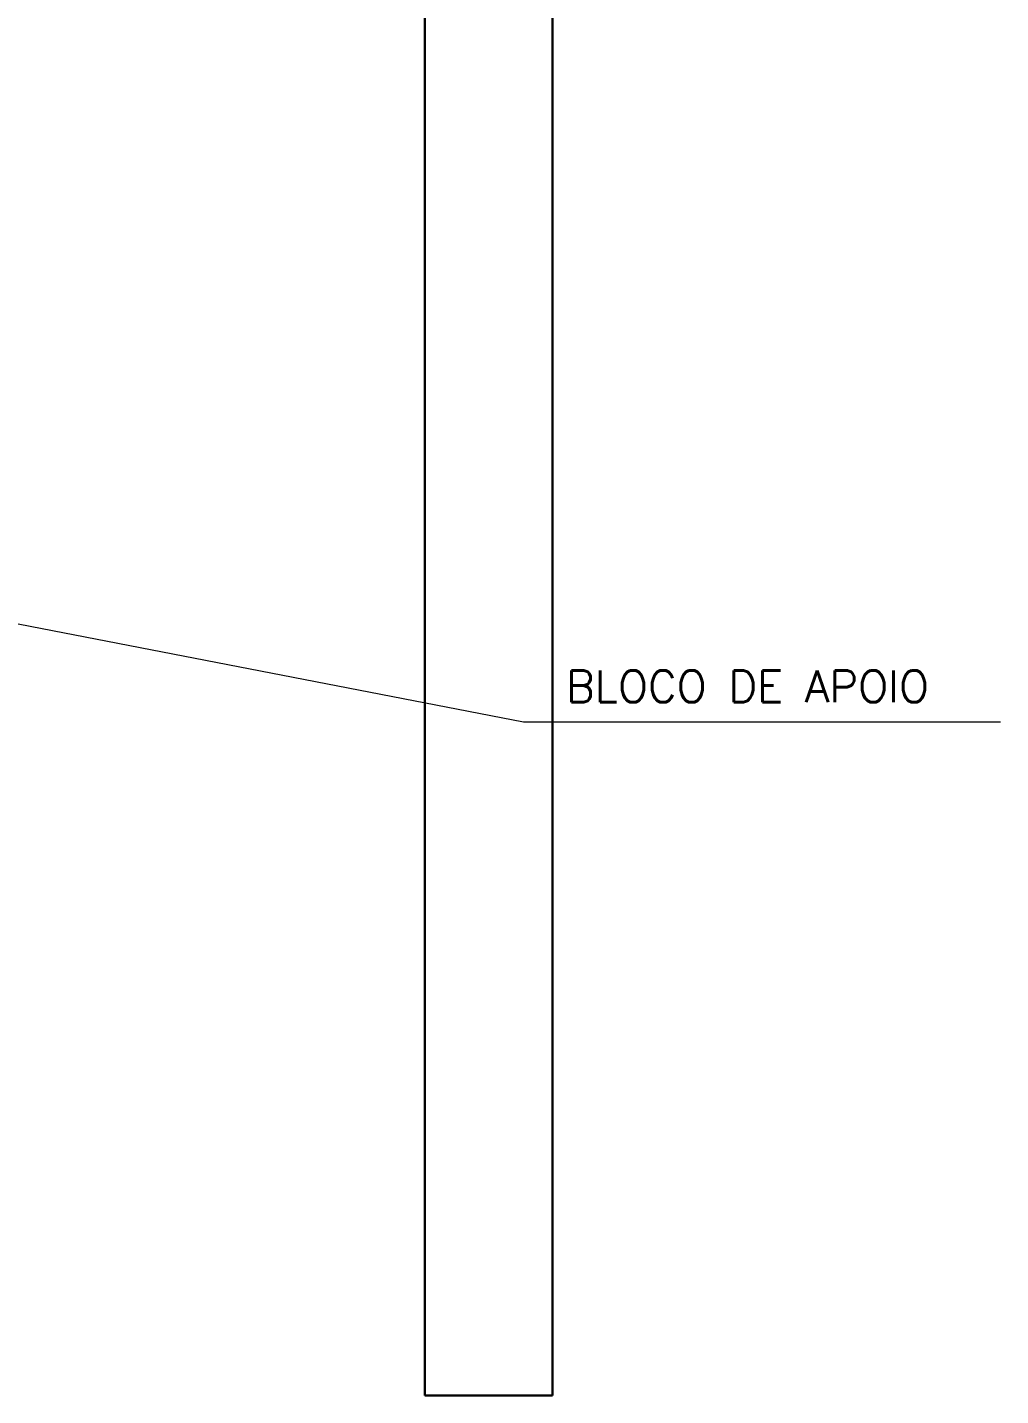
# Model space of a CAD drawing. Extents: x -3017.7 to -2976.7, y -3270.7 to -3256.2.
# Drawn here: x -2998.734 to -2995.677, y -3266.474 to -3262.178 of the extents above; entities that cross this region are included whole.
import ezdxf

# ---------------------------------------------------------------- set-up
doc = ezdxf.new("R2010")
doc.units = 0
doc.header["$MEASUREMENT"] = 0
doc.layers.add('COTAS', color=7, linetype='CONTINUOUS', lineweight=0)
doc.layers.add('PAREDE', color=4, linetype='CONTINUOUS', lineweight=30)
doc.styles.get("Standard").update_dxf_attribs({"font": 'romans.shx'})

msp = doc.modelspace()

# ---------------------------------------------------------------- linework, layer by layer
at = {"layer": 'COTAS'}
for p, q in [((-2997.1755, -3264.3592), (-2999.6094, -3263.8875)), ((-2995.7922, -3264.3592), (-2997.1755, -3264.3592)), ((-2995.6773, -3264.3592), (-2997.0606, -3264.3592))]:
    msp.add_line(p, q, dxfattribs=at)
at = {"layer": 'PAREDE'}
for p, q in [((-2997.0851, -3266.4737), (-2997.0851, -3260.1317)), ((-2997.4851, -3266.4737), (-2997.4851, -3260.5317)), ((-2997.4851, -3266.4737), (-2997.0851, -3266.4737))]:
    msp.add_line(p, q, dxfattribs=at)

# ---------------------------------------------------------------- texts
at = {"layer": 'COTAS', "insert": (-2997.042, -3264.1968), "char_height": 0.1, "width": 15.371899, "attachment_point": 1}
msp.add_mtext('{\\Fromans.shx|c0;BLOCO DE APOIO}', dxfattribs=at)

doc.saveas('drawing.dxf')
